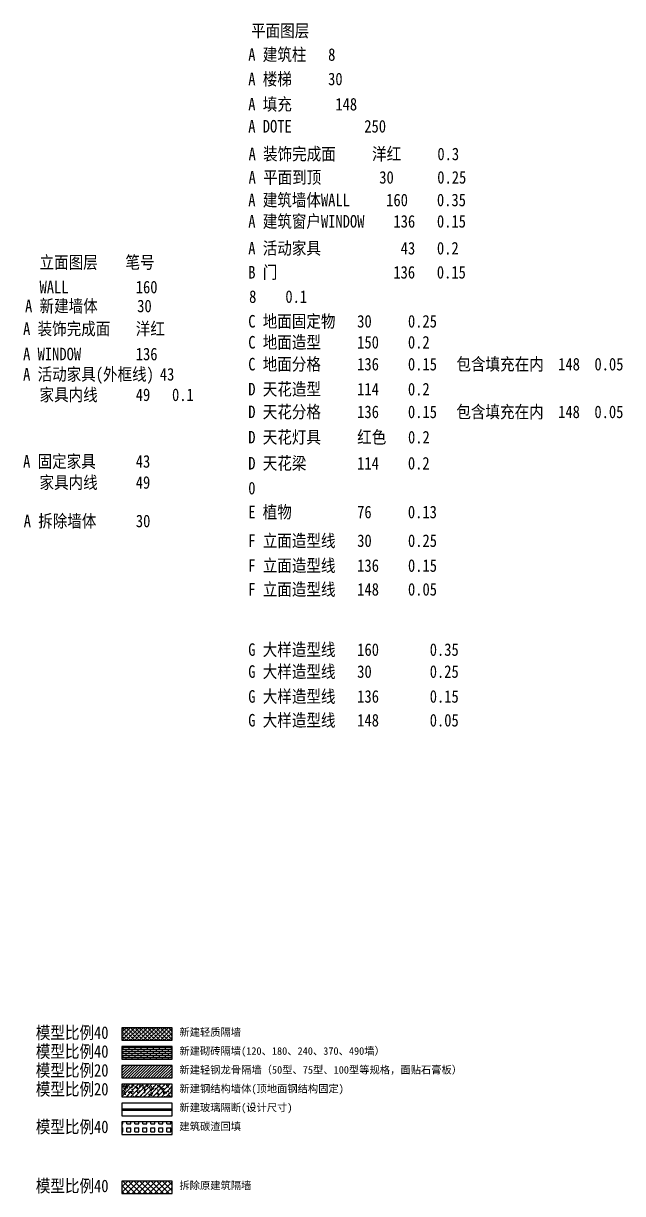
# Model space of a CAD drawing. Extents: x -153478 to 95136, y -45571 to 574449.
# Drawn here: x -153478 to -143923, y 555785 to 574449 of the extents above; entities that cross this region are included whole.
import ezdxf
from ezdxf.enums import TextEntityAlignment as Align

# ---------------------------------------------------------------- set-up
doc = ezdxf.new("R2010")
doc.units = 0
doc.header["$LTSCALE"] = 10
doc.header["$MEASUREMENT"] = 0
doc.layers.get('0').update_dxf_attribs({"linetype": 'CONTINUOUS'})
for name, color, linetype in [('8 备用图层', 8, 'CONTINUOUS'), ('A 固定家具', 43, 'CONTINUOUS'), ('A 拆除墙体', 30, 'CONTINUOUS'), ('A 新建墙体', 160, 'CONTINUOUS'), ('A 活动家具', 43, 'CONTINUOUS'), ('A 装饰完成面', 6, 'CONTINUOUS'), ('A填充', 148, 'CONTINUOUS'), ('A平面到顶', 30, 'CONTINUOUS'), ('A建筑墙体', 160, 'CONTINUOUS'), ('A建筑柱', 8, 'CONTINUOUS'), ('A建筑窗户', 136, 'CONTINUOUS'), ('A楼梯', 30, 'CONTINUOUS'), ('B门', 136, 'CONTINUOUS'), ('C地面分格', 136, 'CONTINUOUS'), ('C地面固定物', 30, 'CONTINUOUS'), ('C地面造型', 150, 'CONTINUOUS'), ('D天花分格', 136, 'CONTINUOUS'), ('D天花梁', 114, 'CONTINUOUS'), ('D天花灯具', 1, 'CONTINUOUS'), ('D天花造型', 114, 'CONTINUOUS'), ('E 植物', 76, 'CONTINUOUS'), ('F 立面造型线', 30, 'CONTINUOUS'), ('G 大样造型线', 160, 'CONTINUOUS')]:
    doc.layers.add(name, color=color, linetype=linetype)
doc.layers.add('A 轴线', color=250, linetype='CONTINUOUS', plot=False)
doc.styles.add('-宋体', font='simhei.ttf', dxfattribs={"width": 0.8})
doc.styles.add('黑体', font='simhei.ttf')

msp = doc.modelspace()

# ---------------------------------------------------------------- hatches: boundary and pattern name
at = {"layer": 'A 拆除墙体'}
h = msp.add_hatch(dxfattribs=at)
h.set_pattern_fill('ANSI37', color=148, scale=40)
h.set_pattern_definition([(45, (-7450.615, -2445.1), (-44.9012806, 44.9012806), []), (135, (-7450.615, -2445.1), (-44.9012806, -44.9012806), [])])
h.paths.add_polyline_path([(-151908.6, 555784.9), (-151108.6, 555784.9), (-151108.6, 555984.9), (-151908.6, 555984.9)])
at = {"layer": 'A 新建墙体'}
h = msp.add_hatch(dxfattribs=at)
h.set_pattern_fill('SACNCR', color=148, scale=40)
h.set_pattern_definition([(45, (-443.79, 0), (-33.6759605, 33.6759605), []), (45, (-410.114, 0), (-33.6759605, 33.6759605), [0, -47.625])])
h.paths.add_polyline_path([(-151908.6, 558230), (-151108.6, 558230), (-151108.6, 558430), (-151908.6, 558430)])
h = msp.add_hatch(dxfattribs=at)
h.set_pattern_fill('AR-BRSTD', color=148, scale=40)
h.set_pattern_definition([(0, (-443.79, 0), (0, 32.0554196), []), (90, (-443.79, 0), (-48.07712, 32.0554196), [32.0554196, -32.055416])])
h.paths.add_polyline_path([(-151908.6, 557929.4), (-151108.6, 557929.4), (-151108.6, 558129.4), (-151908.6, 558129.4)])
h = msp.add_hatch(dxfattribs=at)
h.set_pattern_fill('ANSI31', color=148, scale=20)
h.set_pattern_definition([(45, (-443.79, 0), (-22.4506403, 22.4506403), [])])
h.paths.add_polyline_path([(-151908.6, 557628.9), (-151108.6, 557628.9), (-151108.6, 557828.9), (-151908.6, 557828.9)])
h = msp.add_hatch(dxfattribs=at)
h.set_pattern_fill('钢筋混凝土', color=148, scale=20.03541)
h.set_pattern_definition([(45, (-268416.654, 550194.69), (-35.417936, 35.417936), []), (50, (-268416.65, 550194.69), (143.70602, -12.57265), [15.02656, -165.29213]), (355, (-268416.65, 550194.69), (-27.7994, 150.70478), [12.02125, -132.2337]), (100.4514, (-268404.68, 550193.64), (115.90673, 138.13204), [12.7706, -140.4767]), (46.1842, (-268416.65, 550234.76), (213.82612, -33.1624), [22.53984, -247.9382]), (96.6356, (-268398.84, 550232), (187.2635, 195.1685), [19.1559, -210.715]), (351.1842, (-268416.65, 550234.76), (187.26335, 195.16866), [18.03187, -198.35056]), (21, (-268396.62, 550224.75), (119.59278, -80.66635), [15.02656, -165.29213]), (326, (-268396.62, 550224.75), (48.74922, 145.28679), [12.02125, -132.2337]), (71.4514, (-268386.65, 550218.02), (168.34205, 64.6203), [12.7706, -140.4767]), (37.5, (-268416.654, 550194.69), (2.436277, 66.696649), [0, -130.630874, 0, -134.23725, 0, -132.73459]), (7.5, (-268416.654, 550194.69), (52.70706, 79.022004), [0, -76.535266, 0, -127.62556, 0, -50.58941]), (327.5, (-268461.333, 550194.69), (106.953514, -4.51896), [0, -50.088525, 0, -156.2762, 0, -207.366494]), (317.5, (-268481.37, 550194.69), (116.84374, 20.05644), [0, -65.11508, 0, -103.78342, 0, -147.26026])])
h.paths.add_polyline_path([(-151908.6, 557328.4), (-151108.6, 557328.4), (-151108.6, 557528.4), (-151908.6, 557528.4)])
h = msp.add_hatch(dxfattribs=at)
h.set_pattern_fill('SQUARE', color=148, scale=40)
h.set_pattern_definition([(0, (-443.79, 0), (0, 63.5), [63.5, -63.5]), (90, (-443.79, 0), (-63.5, 4e-15), [63.5, -63.5])])
h.paths.add_polyline_path([(-151908.6, 556727.3), (-151108.6, 556727.3), (-151108.6, 556927.3), (-151908.6, 556927.3)])

# ---------------------------------------------------------------- linework, layer by layer
at = {"layer": 'A 拆除墙体', "color": 30}
msp.add_lwpolyline([(-151908.6, 555784.9), (-151108.6, 555784.9), (-151108.6, 555984.9), (-151908.6, 555984.9)], close=True, dxfattribs=at)
at = {"layer": 'A 新建墙体', "color": 136}
for p, q in [((-151908.6, 557137.9), (-151108.6, 557137.9)), ((-151908.6, 557117.8), (-151108.6, 557117.8))]:
    msp.add_line(p, q, dxfattribs=at)
at = {"layer": 'A 新建墙体'}
for points in [[(-151908.6, 558230), (-151108.6, 558230), (-151108.6, 558430), (-151908.6, 558430)], [(-151908.6, 557929.4), (-151108.6, 557929.4), (-151108.6, 558129.4), (-151908.6, 558129.4)], [(-151908.6, 557628.9), (-151108.6, 557628.9), (-151108.6, 557828.9), (-151908.6, 557828.9)], [(-151908.6, 557328.4), (-151108.6, 557328.4), (-151108.6, 557528.4), (-151908.6, 557528.4)], [(-151908.6, 557027.8), (-151108.6, 557027.8), (-151108.6, 557227.8), (-151908.6, 557227.8)], [(-151908.6, 556727.3), (-151108.6, 556727.3), (-151108.6, 556927.3), (-151908.6, 556927.3)]]:
    msp.add_lwpolyline(points, close=True, dxfattribs=at)

# ---------------------------------------------------------------- texts
at = {"style": '-宋体', "width": 0.85}
for s, p in [('平面图层', (-149847.3, 574172.1)), ('立面图层', (-153221.1, 570479.1)), ('笔号', (-151849.8, 570479.1)), ('0', (-149892.6, 566877.4)), ('模型比例40', (-153280.2, 558192.7)), ('模型比例40', (-153280.2, 557892.2)), ('模型比例20', (-153280.2, 557591.7)), ('模型比例20', (-153280.2, 557291.1)), ('模型比例40', (-153280.2, 556690.1)), ('模型比例40', (-153280.2, 555747.6))]:
    msp.add_text(s, height=200, dxfattribs=at).set_placement(p, align=Align.BOTTOM_LEFT)
at = {"color": 2, "attachment_point": 1, "style": '黑体'}
for s, insert, char_height, width in [('新建轻质隔墙', (-150990.8, 558419.7), 120.21, 1478.94), ('新建砌砖隔墙(120、180、240、370、490墙）', (-150990.8, 558119.2), 120.212, 3625.153), ('新建轻钢龙骨隔墙（50型、75型、100型等规格，面贴石膏板）', (-150990.8, 557818.7), 120.212, 4736.468), ('新建钢结构墙体(顶地面钢结构固定)', (-150990.8, 557518.1), 120.212, 4149.116), ('新建玻璃隔断(设计尺寸)', (-150990.8, 557217.6), 120.212, 2451.795), ('建筑碳渣回填', (-150990.8, 556917.1), 120.21, 1478.94), ('拆除原建筑隔墙', (-150990.8, 555974.6), 120.21, 1478.94)]:
    msp.add_mtext(s, dxfattribs=dict(at, insert=insert, char_height=char_height, width=width))
at = {"layer": '8 备用图层', "style": '-宋体', "width": 0.85}
msp.add_text('8    0.1', height=200, dxfattribs=at).set_placement((-149879, 569932.3), align=Align.BOTTOM_LEFT)
at = {"layer": 'A 固定家具', "color": 43, "linetype": 'ByBlock', "style": '-宋体', "width": 0.85}
for s, p in [('A 固定家具', (-153483.3, 567303.5)), ('43', (-151686.6, 567303.5))]:
    msp.add_text(s, height=200, dxfattribs=at).set_placement(p, align=Align.BOTTOM_LEFT)
at = {"layer": 'A 固定家具', "color": 49, "linetype": 'ByBlock', "style": '-宋体', "width": 0.85}
for s, p in [('家具内线', (-153221.1, 566967.5)), ('49', (-151686.6, 566967.5))]:
    msp.add_text(s, height=200, dxfattribs=at).set_placement(p, align=Align.BOTTOM_LEFT)
at = {"layer": 'A 拆除墙体', "color": 30, "style": '-宋体', "width": 0.85}
for s, p in [('A 拆除墙体', (-153473.5, 566353.2)), ('30', (-151685.1, 566353.2))]:
    msp.add_text(s, height=200, dxfattribs=at).set_placement(p, align=Align.BOTTOM_LEFT)
at = {"layer": 'A 新建墙体', "color": 30, "style": '-宋体', "width": 0.85}
for s, p in [('A 新建墙体', (-153452.1, 569782.7)), ('30', (-151663.7, 569782.7))]:
    msp.add_text(s, height=200, dxfattribs=at).set_placement(p, align=Align.BOTTOM_LEFT)
at = {"layer": 'A 活动家具', "color": 43, "linetype": 'ByBlock', "style": '-宋体', "width": 0.85}
for s, p in [('A 活动家具           43   0.2', (-149892.6, 570703.8)), ('A 活动家具(外框线)', (-153483.3, 568693.2)), ('43', (-151303.2, 568693.2))]:
    msp.add_text(s, height=200, dxfattribs=at).set_placement(p, align=Align.BOTTOM_LEFT)
at = {"layer": 'A 活动家具', "color": 49, "linetype": 'ByBlock', "style": '-宋体', "width": 0.85}
for s, p in [('家具内线', (-153221.1, 568366.3)), ('49   0.1', (-151686.6, 568366.3))]:
    msp.add_text(s, height=200, dxfattribs=at).set_placement(p, align=Align.BOTTOM_LEFT)
at = {"layer": 'A 装饰完成面', "color": 6, "style": '-宋体', "width": 0.85}
for s, p in [('A 装饰完成面     洋红     0.3', (-149887.4, 572207.7)), ('A 装饰完成面', (-153483.3, 569418.9))]:
    msp.add_text(s, height=200, dxfattribs=at).set_placement(p, align=Align.BOTTOM_LEFT)
at = {"layer": 'A 轴线', "color": 250, "linetype": 'Continuous', "style": '-宋体', "width": 0.85}
msp.add_text('A DOTE          250', height=200, dxfattribs=at).set_placement((-149892.6, 572648.9), align=Align.BOTTOM_LEFT)
at = {"layer": 'A填充', "color": 148, "style": '-宋体', "width": 0.85}
msp.add_text('A 填充      148', height=200, dxfattribs=at).set_placement((-149892.6, 573000.5), align=Align.BOTTOM_LEFT)
at = {"layer": 'A平面到顶', "color": 30, "style": '-宋体', "width": 0.85}
msp.add_text('A 平面到顶        30      0.25', height=200, dxfattribs=at).set_placement((-149887.4, 571833.9), align=Align.BOTTOM_LEFT)
at = {"layer": 'A平面到顶', "color": 6, "style": '-宋体', "width": 0.85}
msp.add_text('洋红', height=200, dxfattribs=at).set_placement((-151686.6, 569418.9), align=Align.BOTTOM_LEFT)
at = {"layer": 'A建筑墙体', "color": 160, "style": '-宋体', "width": 0.85}
for s, p in [('A 建筑墙体WALL     160    0.35', (-149892.6, 571473.1)), ('WALL', (-153221.1, 570084.5)), ('160', (-151686.6, 570084.5))]:
    msp.add_text(s, height=200, dxfattribs=at).set_placement(p, align=Align.BOTTOM_LEFT)
at = {"layer": 'A建筑柱', "color": 8, "style": '-宋体', "width": 0.85}
msp.add_text('A 建筑柱   8', height=200, dxfattribs=at).set_placement((-149892.6, 573792.6), align=Align.BOTTOM_LEFT)
at = {"layer": 'A建筑窗户', "color": 136, "style": '-宋体', "width": 0.85}
for s, p in [('A 建筑窗户WINDOW    136   0.15', (-149892.6, 571132.4)), ('A WINDOW', (-153483.3, 569016.3)), ('136', (-151686.6, 569016.3))]:
    msp.add_text(s, height=200, dxfattribs=at).set_placement(p, align=Align.BOTTOM_LEFT)
at = {"layer": 'A楼梯', "color": 30, "style": '-宋体', "width": 0.85}
msp.add_text('A 楼梯     30', height=200, dxfattribs=at).set_placement((-149892.6, 573403.2), align=Align.BOTTOM_LEFT)
at = {"layer": 'B门', "color": 136, "style": '-宋体', "width": 0.85}
msp.add_text('B 门                136   0.15', height=200, dxfattribs=at).set_placement((-149892.6, 570319.8), align=Align.BOTTOM_LEFT)
at = {"layer": 'C地面分格', "color": 136, "style": '-宋体', "width": 0.85}
msp.add_text('C 地面分格     136    0.15', height=200, dxfattribs=at).set_placement((-149892.6, 568854.7), align=Align.BOTTOM_LEFT)
at = {"layer": 'C地面分格', "color": 148, "style": '-宋体', "width": 0.85}
msp.add_text('包含填充在内  148  0.05', height=200, dxfattribs=at).set_placement((-146572.4, 568854.7), align=Align.BOTTOM_LEFT)
at = {"layer": 'C地面固定物', "color": 30, "style": '-宋体', "width": 0.85}
msp.add_text('C 地面固定物   30     0.25', height=200, dxfattribs=at).set_placement((-149892.6, 569538.6), align=Align.BOTTOM_LEFT)
at = {"layer": 'C地面造型', "color": 150, "style": '-宋体', "width": 0.85}
msp.add_text('C 地面造型     150    0.2', height=200, dxfattribs=at).set_placement((-149892.6, 569203.8), align=Align.BOTTOM_LEFT)
at = {"layer": 'D天花分格', "color": 136, "style": '-宋体', "width": 0.85}
msp.add_text('D 天花分格     136    0.15', height=200, dxfattribs=at).set_placement((-149892.6, 568093.8), align=Align.BOTTOM_LEFT)
at = {"layer": 'D天花分格', "color": 148, "style": '-宋体', "width": 0.85}
msp.add_text('包含填充在内  148  0.05', height=200, dxfattribs=at).set_placement((-146573.2, 568093.8), align=Align.BOTTOM_LEFT)
at = {"layer": 'D天花梁', "color": 114, "style": '-宋体', "width": 0.85}
msp.add_text('D 天花梁       114    0.2', height=200, dxfattribs=at).set_placement((-149892.6, 567274), align=Align.BOTTOM_LEFT)
at = {"layer": 'D天花灯具', "color": 1, "style": '-宋体', "width": 0.85}
msp.add_text('D 天花灯具     红色   0.2', height=200, dxfattribs=at).set_placement((-149892.6, 567689.6), align=Align.BOTTOM_LEFT)
at = {"layer": 'D天花造型', "color": 114, "style": '-宋体', "width": 0.85}
msp.add_text('D 天花造型     114    0.2', height=200, dxfattribs=at).set_placement((-149892.6, 568456.2), align=Align.BOTTOM_LEFT)
at = {"layer": 'E 植物', "color": 76, "style": '-宋体', "width": 0.85}
msp.add_text('E 植物         76     0.13', height=200, dxfattribs=at).set_placement((-149892.6, 566496.1), align=Align.BOTTOM_LEFT)
at = {"layer": 'F 立面造型线', "color": 30, "style": '-宋体', "width": 0.85}
msp.add_text('F 立面造型线   30     0.25', height=200, dxfattribs=at).set_placement((-149892.6, 566039), align=Align.BOTTOM_LEFT)
at = {"layer": 'F 立面造型线', "color": 136, "style": '-宋体', "width": 0.85}
msp.add_text('F 立面造型线   136    0.15', height=200, dxfattribs=at).set_placement((-149892.6, 565642.5), align=Align.BOTTOM_LEFT)
at = {"layer": 'F 立面造型线', "color": 148, "style": '-宋体', "width": 0.85}
msp.add_text('F 立面造型线   148    0.05', height=200, dxfattribs=at).set_placement((-149892.6, 565263), align=Align.BOTTOM_LEFT)
at = {"layer": 'G 大样造型线', "color": 160, "style": '-宋体', "width": 0.85}
msp.add_text('G 大样造型线   160       0.35', height=200, dxfattribs=at).set_placement((-149892.6, 564301.7), align=Align.BOTTOM_LEFT)
at = {"layer": 'G 大样造型线', "color": 30, "style": '-宋体', "width": 0.85}
msp.add_text('G 大样造型线   30        0.25', height=200, dxfattribs=at).set_placement((-149892.6, 563951.2), align=Align.BOTTOM_LEFT)
at = {"layer": 'G 大样造型线', "color": 136, "style": '-宋体', "width": 0.85}
msp.add_text('G 大样造型线   136       0.15', height=200, dxfattribs=at).set_placement((-149892.6, 563554.7), align=Align.BOTTOM_LEFT)
at = {"layer": 'G 大样造型线', "color": 148, "style": '-宋体', "width": 0.85}
msp.add_text('G 大样造型线   148       0.05', height=200, dxfattribs=at).set_placement((-149892.6, 563175.2), align=Align.BOTTOM_LEFT)

doc.saveas('drawing.dxf')
